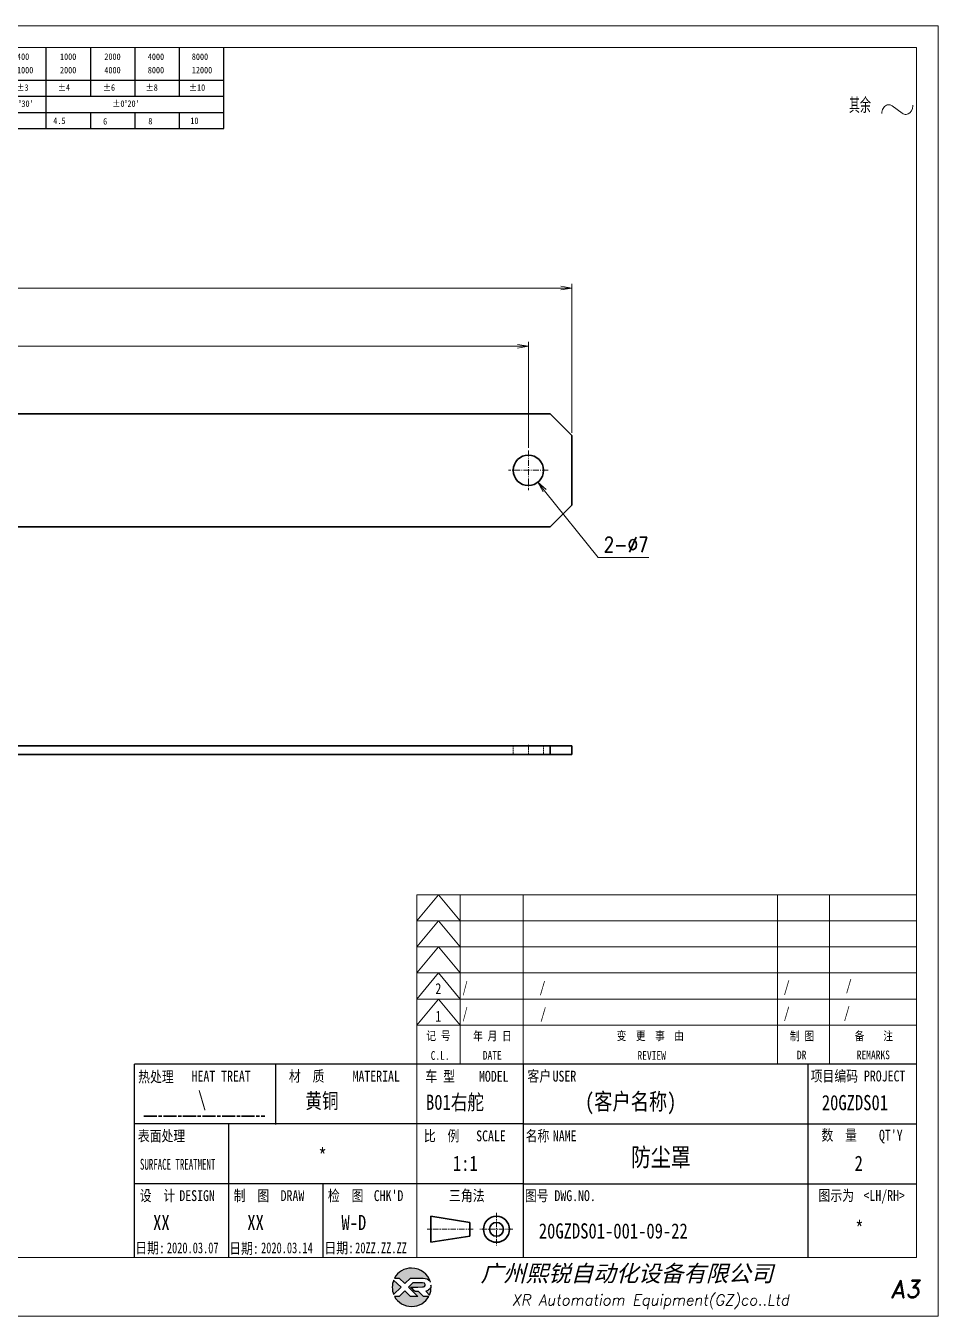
# Model space of a CAD drawing. Header units: millimetres. Extents: x 1333 to 78972, y -42879 to -5704.
# Drawn here: x 70217.7 to 70427.7, y -21799.1 to -21502.1 of the extents above; entities that cross this region are included whole.
import ezdxf
from ezdxf.enums import TextEntityAlignment as Align

# ---------------------------------------------------------------- set-up
doc = ezdxf.new("R2010")
doc.units = ezdxf.units.MM
doc.header["$LTSCALE"] = 0.5
for name, pattern in [('AM_ISO02W050x2', [3.75, 3, -0.75]), ('AM_ISO08W050x2', [9, 6, -0.75, 1.5, -0.75]), ('CENTER', [2, 1.25, -0.25, 0.25, -0.25]), ('DASHDOT', [18.5, 12, -3, 0.5, -3]), ('DASHED', [19.05, 12.7, -6.35]), ('DOT2', [0.125, 0, -0.125])]:
    doc.linetypes.add(name, pattern=pattern)
for name, color, linetype in [('DIM', 3, 'Continuous'), ('layer 1', 7, 'Continuous'), ('图号', 7, 'Continuous'), ('图名', 7, 'Continuous'), ('图框文字', 7, 'Continuous'), ('数量', 7, 'Continuous'), ('材质', 7, 'Continuous'), ('表面处理', 7, 'Continuous'), ('车型', 7, 'Continuous')]:
    doc.layers.add(name, color=color, linetype=linetype)
for name, color, linetype, lineweight in [('中心线', 2, 'AM_ISO08W050x2', 18), ('图框', 7, 'Continuous', 18), ('标注线', 3, 'Continuous', 18), ('热处理', 7, 'Continuous', 20), ('粗实线', 7, 'Continuous', 35), ('粗点划线', 6, 'AM_ISO08W050x2', 35), ('虚线', 1, 'AM_ISO02W050x2', 18)]:
    doc.layers.add(name, color=color, linetype=linetype, lineweight=lineweight)
doc.layers.add('打印', color=7, linetype='Continuous', lineweight=15, plot=False)
doc.layers.add('打印-禁用', color=7, linetype='Continuous', lineweight=15, plot=False)
doc.styles.add('DIM', font='romans.shx', dxfattribs={"width": 0.8, "bigfont": 'bigfont.shx'})
doc.styles.add('STYLE1', font='')
doc.styles.add('国标', font='simfang.ttf', dxfattribs={"width": 0.8})
doc.styles.add('机械长仿宋', font='gbenor.shx', dxfattribs={"height": 1, "bigfont": 'gbcbig.shx'})
doc.styles.add('标题字', font='romand.shx', dxfattribs={"oblique": 10, "bigfont": 'bigfont.shx'})
doc.styles.get('STYLE1').set_extended_font_data('SimSun')
doc.dimstyles.new('XR 1-1$0', dxfattribs={"dimtxt": 3.5, "dimasz": 2.5, "dimexe": 1, "dimexo": 0.625, "dimgap": 1.2, "dimtad": 1, "dimzin": 9, "dimdsep": 46, "dimtxsty": 'DIM', "dimblk": 'OPEN', "dimcen": 0, "dimclrd": 8, "dimclre": 8, "dimclrt": 2, "dimazin": 2, "dimtfac": 0.5, "dimtmove": 0, "dimatfit": 3, "dimldrblk": 'OPEN', "dimfxl": 1, "dimtolj": 2, "dimlwd": 18, "dimlwe": 18, "dimarcsym": 0})
doc.dimstyles.new('XR 1-1$3', dxfattribs={"dimtxt": 3.5, "dimasz": 2.5, "dimexe": 1, "dimexo": 0.625, "dimgap": 1.2, "dimtad": 1, "dimtoh": 1, "dimdsep": 46, "dimtxsty": 'DIM', "dimblk": 'OPEN', "dimcen": 0, "dimclrd": 8, "dimclre": 8, "dimclrt": 2, "dimazin": 2, "dimtfac": 0.5, "dimtofl": 0, "dimtmove": 0, "dimatfit": 3, "dimldrblk": 'OPEN', "dimfxl": 1, "dimtolj": 2, "dimlwd": 18, "dimlwe": 18, "dimarcsym": 0})

# ---------------------------------------------------------------- blocks, each defined once
blk = doc.blocks.new('XR')
at = {"true_color": 0xfc8000}
h = blk.add_hatch(color=30, dxfattribs=at)
h.set_gradient(color1=(252, 128, 0), rotation=240, one_color=1, tint=1, name='INVCURVED')
edge = h.paths.add_edge_path()
edge.add_spline(control_points=[(-434.18, -5928.47), (-433.9, -5928.74), (-433.63, -5929.01), (-433.63, -5929.01), (-433.63, -5929.01), (-433.63, -5929.01), (-433.36, -5928.74), (-433.09, -5928.47)], knot_values=[0.5625, 0.5625, 0.5625, 0.5625, 0.625, 0.625, 0.625, 0.625, 0.6875, 0.6875, 0.6875, 0.6875], degree=3, periodic=0)
edge.add_spline(control_points=[(-433.09, -5928.47), (-432.82, -5928.2), (-432.54, -5927.93), (-432.54, -5927.93), (-432.54, -5927.93), (-432.54, -5927.93), (-432.04, -5927.93), (-431.53, -5927.93)], knot_values=[0.4375, 0.4375, 0.4375, 0.4375, 0.5, 0.5, 0.5, 0.5, 0.5625, 0.5625, 0.5625, 0.5625], degree=3, periodic=0)
edge.add_spline(control_points=[(-431.53, -5927.93), (-431.03, -5927.93), (-430.52, -5927.93), (-430.52, -5927.93), (-430.52, -5927.93), (-430, -5927.93), (-429.43, -5927.96), (-429.01, -5928.33)], knot_values=[0.25, 0.25, 0.25, 0.25, 0.3125, 0.3125, 0.3125, 0.3125, 0.4375, 0.4375, 0.4375, 0.4375], degree=3, periodic=0)
edge.add_spline(control_points=[(-429.01, -5928.33), (-428.88, -5928.44), (-428.78, -5928.59), (-428.71, -5928.75)], knot_values=[0.125, 0.125, 0.125, 0.125, 0.25, 0.25, 0.25, 0.25], degree=3, periodic=0)
edge.add_spline(control_points=[(-428.71, -5928.75), (-429.13, -5927.18), (-430.58, -5926.02), (-432.31, -5926.02)], knot_values=[0, 0, 0, 0, 0.125, 0.125, 0.125, 0.125], degree=3, periodic=0)
edge.add_spline(control_points=[(-432.31, -5926.02), (-433.72, -5926.02), (-434.94, -5926.79), (-435.58, -5927.93)], knot_values=[0.875, 0.875, 0.875, 0.875, 1, 1, 1, 1], degree=3, periodic=0)
edge.add_spline(control_points=[(-435.58, -5927.93), (-435.58, -5927.93), (-434.72, -5927.93), (-434.72, -5927.93), (-434.72, -5927.93), (-434.72, -5927.93), (-434.45, -5928.2), (-434.18, -5928.47)], knot_values=[0.6875, 0.6875, 0.6875, 0.6875, 0.8125, 0.8125, 0.8125, 0.8125, 0.875, 0.875, 0.875, 0.875], degree=3, periodic=0)
edge = h.paths.add_edge_path()
edge.add_spline(control_points=[(-434.79, -5929.26), (-435.04, -5929.02), (-435.34, -5928.72), (-435.54, -5928.53)], knot_values=[0.562504, 0.562504, 0.562504, 0.562504, 0.656252, 0.656252, 0.656252, 0.656252], degree=3, periodic=0)
edge.add_spline(control_points=[(-435.54, -5928.53), (-435.67, -5928.4), (-435.76, -5928.31), (-435.76, -5928.31), (-435.76, -5928.31), (-435.94, -5928.74), (-436.03, -5929.21), (-436.03, -5929.71)], knot_values=[0.25, 0.25, 0.25, 0.25, 0.312504, 0.312504, 0.312504, 0.312504, 0.562504, 0.562504, 0.562504, 0.562504], degree=3, periodic=0)
edge.add_spline(control_points=[(-436.03, -5929.71), (-436.03, -5930.2), (-435.94, -5930.67), (-435.76, -5931.1), (-435.76, -5931.1), (-435.4, -5930.75), (-435.05, -5930.4)], knot_values=[0.874998, 0.874998, 0.874998, 0.874998, 1.124998, 1.124998, 1.124998, 1.25, 1.25, 1.25, 1.25], degree=3, periodic=0)
edge.add_spline(control_points=[(-435.05, -5930.4), (-434.7, -5930.05), (-434.34, -5929.71), (-434.34, -5929.71), (-434.34, -5929.71), (-434.34, -5929.71), (-434.34, -5929.71), (-434.34, -5929.71)], knot_values=[0.749878, 0.749878, 0.749878, 0.749878, 0.874875, 0.874875, 0.874875, 0.874875, 0.874998, 0.874998, 0.874998, 0.874998], degree=3, periodic=0)
edge.add_spline(control_points=[(-434.34, -5929.71), (-434.34, -5929.71), (-434.34, -5929.71), (-434.34, -5929.71)], knot_values=[0.749634, 0.749634, 0.749634, 0.749634, 0.749817, 0.749817, 0.749817, 0.749817], degree=3, periodic=0)
edge.add_spline(control_points=[(-434.35, -5929.7), (-434.35, -5929.7), (-434.35, -5929.7), (-434.35, -5929.7)], knot_values=[0.738281, 0.738281, 0.738281, 0.738281, 0.742188, 0.742188, 0.742188, 0.742188], degree=3, periodic=0)
edge.add_spline(control_points=[(-434.35, -5929.7), (-434.36, -5929.69), (-434.37, -5929.68), (-434.38, -5929.67)], knot_values=[0.726563, 0.726563, 0.726563, 0.726563, 0.738281, 0.738281, 0.738281, 0.738281], degree=3, periodic=0)
edge.add_spline(control_points=[(-434.38, -5929.67), (-434.38, -5929.66), (-434.39, -5929.65), (-434.4, -5929.65)], knot_values=[0.718751, 0.718751, 0.718751, 0.718751, 0.726563, 0.726563, 0.726563, 0.726563], degree=3, periodic=0)
edge.add_spline(control_points=[(-434.4, -5929.65), (-434.42, -5929.63), (-434.45, -5929.6), (-434.47, -5929.58)], knot_values=[0.703126, 0.703126, 0.703126, 0.703126, 0.718751, 0.718751, 0.718751, 0.718751], degree=3, periodic=0)
edge.add_spline(control_points=[(-434.47, -5929.58), (-434.5, -5929.55), (-434.53, -5929.52), (-434.56, -5929.49)], knot_values=[0.687501, 0.687501, 0.687501, 0.687501, 0.703126, 0.703126, 0.703126, 0.703126], degree=3, periodic=0)
edge.add_spline(control_points=[(-434.56, -5929.49), (-434.63, -5929.42), (-434.71, -5929.35), (-434.79, -5929.26)], knot_values=[0.656252, 0.656252, 0.656252, 0.656252, 0.687501, 0.687501, 0.687501, 0.687501], degree=3, periodic=0)
at = {"true_color": 0x0348ff}
h = blk.add_hatch(color=160, dxfattribs=at)
h.set_gradient(color1=(3, 72, 255), color2=(0, 41, 153), one_color=1, tint=0.3, name='HEMISPHERICAL')
edge = h.paths.add_edge_path()
edge.add_spline(control_points=[(-432.54, -5929.67), (-432.26, -5929.95), (-431.94, -5930.23), (-431.66, -5930.51), (-431.66, -5930.51), (-431.66, -5930.51), (-431.66, -5930.51), (-431.66, -5930.51)], knot_values=[0.736842, 0.736842, 0.736842, 0.736842, 0.789474, 0.789474, 0.789474, 0.789474, 0.802633, 0.802633, 0.802633, 0.802633], degree=3, periodic=0)
edge.add_spline(control_points=[(-431.66, -5930.51), (-431.65, -5930.51), (-431.65, -5930.52), (-431.65, -5930.52)], knot_values=[0.802633, 0.802633, 0.802633, 0.802633, 0.815791, 0.815791, 0.815791, 0.815791], degree=3, periodic=0)
edge.add_spline(control_points=[(-431.65, -5930.52), (-431.64, -5930.53), (-431.64, -5930.53), (-431.64, -5930.53)], knot_values=[0.815791, 0.815791, 0.815791, 0.815791, 0.82237, 0.82237, 0.82237, 0.82237], degree=3, periodic=0)
edge.add_spline(control_points=[(-431.64, -5930.53), (-431.64, -5930.53), (-431.64, -5930.53), (-431.63, -5930.54)], knot_values=[0.82237, 0.82237, 0.82237, 0.82237, 0.828949, 0.828949, 0.828949, 0.828949], degree=3, periodic=0)
edge.add_spline(control_points=[(-431.63, -5930.54), (-431.63, -5930.54), (-431.63, -5930.54), (-431.63, -5930.54), (-431.63, -5930.54), (-431.63, -5930.54), (-431.59, -5930.54), (-431.52, -5930.54)], knot_values=[0.841901, 0.841901, 0.841901, 0.841901, 0.842105, 0.842105, 0.842105, 0.842105, 0.855264, 0.855264, 0.855264, 0.855264], degree=3, periodic=0)
edge.add_spline(control_points=[(-431.52, -5930.54), (-431.46, -5930.54), (-431.38, -5930.54), (-431.3, -5930.54)], knot_values=[0.855264, 0.855264, 0.855264, 0.855264, 0.868422, 0.868422, 0.868422, 0.868422], degree=3, periodic=0)
edge.add_spline(control_points=[(-431.3, -5930.54), (-431.26, -5930.54), (-431.22, -5930.54), (-431.18, -5930.54)], knot_values=[0.868422, 0.868422, 0.868422, 0.868422, 0.875, 0.875, 0.875, 0.875], degree=3, periodic=0)
edge.add_spline(control_points=[(-431.18, -5930.54), (-431.14, -5930.54), (-431.1, -5930.54), (-431.07, -5930.54)], knot_values=[0.875, 0.875, 0.875, 0.875, 0.881579, 0.881579, 0.881579, 0.881579], degree=3, periodic=0)
edge.add_spline(control_points=[(-431.07, -5930.54), (-431.05, -5930.54), (-431.04, -5930.54), (-431.03, -5930.54)], knot_values=[0.881579, 0.881579, 0.881579, 0.881579, 0.884869, 0.884869, 0.884869, 0.884869], degree=3, periodic=0)
edge.add_spline(control_points=[(-431.03, -5930.54), (-431.02, -5930.54), (-431, -5930.54), (-431, -5930.54)], knot_values=[0.884869, 0.884869, 0.884869, 0.884869, 0.888158, 0.888158, 0.888158, 0.888158], degree=3, periodic=0)
edge.add_spline(control_points=[(-431, -5930.54), (-430.99, -5930.54), (-430.99, -5930.54), (-430.98, -5930.54)], knot_values=[0.888158, 0.888158, 0.888158, 0.888158, 0.889803, 0.889803, 0.889803, 0.889803], degree=3, periodic=0)
edge.add_spline(control_points=[(-430.98, -5930.54), (-430.98, -5930.54), (-430.98, -5930.54), (-430.97, -5930.54)], knot_values=[0.889803, 0.889803, 0.889803, 0.889803, 0.891447, 0.891447, 0.891447, 0.891447], degree=3, periodic=0)
edge.add_spline(control_points=[(-430.97, -5930.54), (-430.97, -5930.54), (-430.97, -5930.54), (-430.97, -5930.54)], knot_values=[0.891447, 0.891447, 0.891447, 0.891447, 0.89227, 0.89227, 0.89227, 0.89227], degree=3, periodic=0)
edge.add_spline(control_points=[(-430.97, -5930.54), (-430.97, -5930.54), (-430.97, -5930.54), (-430.97, -5930.54)], knot_values=[0.89227, 0.89227, 0.89227, 0.89227, 0.893092, 0.893092, 0.893092, 0.893092], degree=3, periodic=0)
edge.add_spline(control_points=[(-430.97, -5930.54), (-430.97, -5930.54), (-430.97, -5930.54), (-430.97, -5930.54)], knot_values=[0.893092, 0.893092, 0.893092, 0.893092, 0.893503, 0.893503, 0.893503, 0.893503], degree=3, periodic=0)
edge.add_spline(control_points=[(-430.97, -5930.54), (-430.97, -5930.54), (-430.97, -5930.54), (-430.97, -5930.54)], knot_values=[0.893503, 0.893503, 0.893503, 0.893503, 0.893914, 0.893914, 0.893914, 0.893914], degree=3, periodic=0)
edge.add_spline(control_points=[(-430.97, -5930.54), (-430.97, -5930.54), (-430.97, -5930.54), (-430.97, -5930.54)], knot_values=[0.893914, 0.893914, 0.893914, 0.893914, 0.89412, 0.89412, 0.89412, 0.89412], degree=3, periodic=0)
edge.add_spline(control_points=[(-430.97, -5930.54), (-430.97, -5930.54), (-430.97, -5930.54), (-430.97, -5930.54)], knot_values=[0.89412, 0.89412, 0.89412, 0.89412, 0.894326, 0.894326, 0.894326, 0.894326], degree=3, periodic=0)
edge.add_spline(control_points=[(-430.97, -5930.54), (-430.97, -5930.54), (-430.97, -5930.54), (-430.97, -5930.54)], knot_values=[0.894428, 0.894428, 0.894428, 0.894428, 0.894531, 0.894531, 0.894531, 0.894531], degree=3, periodic=0)
edge.add_spline(control_points=[(-430.97, -5930.54), (-430.97, -5930.54), (-430.97, -5930.54), (-430.97, -5930.54)], knot_values=[0.894531, 0.894531, 0.894531, 0.894531, 0.894583, 0.894583, 0.894583, 0.894583], degree=3, periodic=0)
edge.add_spline(control_points=[(-430.97, -5930.54), (-430.97, -5930.54), (-430.97, -5930.54), (-430.97, -5930.54), (-430.97, -5930.54), (-430.97, -5930.54), (-430.73, -5930.78), (-430.49, -5931.01)], knot_values=[0.894685, 0.894685, 0.894685, 0.894685, 0.894737, 0.894737, 0.894737, 0.894737, 0.921052, 0.921052, 0.921052, 0.921052], degree=3, periodic=0)
edge.add_spline(control_points=[(-430.49, -5931.01), (-430.26, -5931.24), (-430.02, -5931.48), (-430.02, -5931.48)], knot_values=[0.921052, 0.921052, 0.921052, 0.921052, 0.947368, 0.947368, 0.947368, 0.947368], degree=3, periodic=0)
edge.add_spline(control_points=[(-430.02, -5931.48), (-430.02, -5931.48), (-430.02, -5931.48), (-430.02, -5931.48)], knot_values=[0.947522, 0.947522, 0.947522, 0.947522, 0.947573, 0.947573, 0.947573, 0.947573], degree=3, periodic=0)
edge.add_spline(control_points=[(-430.02, -5931.48), (-430.02, -5931.48), (-430.02, -5931.48), (-430.02, -5931.48)], knot_values=[0.947573, 0.947573, 0.947573, 0.947573, 0.947676, 0.947676, 0.947676, 0.947676], degree=3, periodic=0)
edge.add_spline(control_points=[(-430.02, -5931.48), (-430.02, -5931.48), (-430.02, -5931.48), (-430.02, -5931.48)], knot_values=[0.947676, 0.947676, 0.947676, 0.947676, 0.947779, 0.947779, 0.947779, 0.947779], degree=3, periodic=0)
edge.add_spline(control_points=[(-430.02, -5931.48), (-430.02, -5931.48), (-430.02, -5931.48), (-430.02, -5931.48)], knot_values=[0.947779, 0.947779, 0.947779, 0.947779, 0.947984, 0.947984, 0.947984, 0.947984], degree=3, periodic=0)
edge.add_spline(control_points=[(-430.02, -5931.48), (-430.02, -5931.48), (-430.02, -5931.48), (-430.02, -5931.48)], knot_values=[0.947984, 0.947984, 0.947984, 0.947984, 0.94819, 0.94819, 0.94819, 0.94819], degree=3, periodic=0)
edge.add_spline(control_points=[(-430.02, -5931.48), (-430.02, -5931.48), (-430.02, -5931.48), (-430.02, -5931.48)], knot_values=[0.94819, 0.94819, 0.94819, 0.94819, 0.948601, 0.948601, 0.948601, 0.948601], degree=3, periodic=0)
edge.add_spline(control_points=[(-430.02, -5931.48), (-430.02, -5931.48), (-430.02, -5931.48), (-430.02, -5931.48)], knot_values=[0.948601, 0.948601, 0.948601, 0.948601, 0.949012, 0.949012, 0.949012, 0.949012], degree=3, periodic=0)
edge.add_spline(control_points=[(-430.02, -5931.48), (-430.02, -5931.48), (-430.01, -5931.48), (-430.01, -5931.48)], knot_values=[0.949012, 0.949012, 0.949012, 0.949012, 0.949834, 0.949834, 0.949834, 0.949834], degree=3, periodic=0)
edge.add_spline(control_points=[(-430.01, -5931.48), (-430.01, -5931.48), (-430.01, -5931.48), (-430.01, -5931.48)], knot_values=[0.949834, 0.949834, 0.949834, 0.949834, 0.950657, 0.950657, 0.950657, 0.950657], degree=3, periodic=0)
edge.add_spline(control_points=[(-430.01, -5931.48), (-430.01, -5931.48), (-430, -5931.48), (-430, -5931.48)], knot_values=[0.950657, 0.950657, 0.950657, 0.950657, 0.952301, 0.952301, 0.952301, 0.952301], degree=3, periodic=0)
edge.add_spline(control_points=[(-430, -5931.48), (-429.99, -5931.48), (-429.98, -5931.48), (-429.98, -5931.48)], knot_values=[0.952301, 0.952301, 0.952301, 0.952301, 0.953946, 0.953946, 0.953946, 0.953946], degree=3, periodic=0)
edge.add_spline(control_points=[(-429.98, -5931.48), (-429.96, -5931.48), (-429.95, -5931.48), (-429.93, -5931.48)], knot_values=[0.953946, 0.953946, 0.953946, 0.953946, 0.957236, 0.957236, 0.957236, 0.957236], degree=3, periodic=0)
edge.add_spline(control_points=[(-429.93, -5931.48), (-429.91, -5931.48), (-429.89, -5931.48), (-429.87, -5931.48)], knot_values=[0.957236, 0.957236, 0.957236, 0.957236, 0.960525, 0.960525, 0.960525, 0.960525], degree=3, periodic=0)
edge.add_spline(control_points=[(-429.87, -5931.48), (-429.82, -5931.48), (-429.77, -5931.48), (-429.71, -5931.48)], knot_values=[0.960525, 0.960525, 0.960525, 0.960525, 0.967104, 0.967104, 0.967104, 0.967104], degree=3, periodic=0)
edge.add_spline(control_points=[(-429.71, -5931.48), (-429.65, -5931.48), (-429.59, -5931.48), (-429.53, -5931.48)], knot_values=[0.967104, 0.967104, 0.967104, 0.967104, 0.973683, 0.973683, 0.973683, 0.973683], degree=3, periodic=0)
edge.add_spline(control_points=[(-429.53, -5931.48), (-429.41, -5931.48), (-429.29, -5931.48), (-429.19, -5931.48)], knot_values=[0.973683, 0.973683, 0.973683, 0.973683, 0.98684, 0.98684, 0.98684, 0.98684], degree=3, periodic=0)
edge.add_spline(control_points=[(-429.19, -5931.48), (-429.1, -5931.48), (-429.04, -5931.48), (-429.04, -5931.48), (-429.67, -5932.62), (-430.9, -5933.39), (-432.31, -5933.39)], knot_values=[0.98684, 0.98684, 0.98684, 0.98684, 1, 1, 1, 1.052632, 1.052632, 1.052632, 1.052632], degree=3, periodic=0)
edge.add_spline(control_points=[(-432.31, -5933.39), (-433.72, -5933.39), (-434.94, -5932.62), (-435.58, -5931.48), (-435.58, -5931.48), (-435.58, -5931.48), (-435.36, -5931.48), (-435.15, -5931.48)], knot_values=[0.052632, 0.052632, 0.052632, 0.052632, 0.105263, 0.105263, 0.105263, 0.105263, 0.131579, 0.131579, 0.131579, 0.131579], degree=3, periodic=0)
edge.add_spline(control_points=[(-435.15, -5931.48), (-434.93, -5931.48), (-434.72, -5931.48), (-434.72, -5931.48), (-434.72, -5931.48), (-434.72, -5931.48), (-434.45, -5931.21), (-434.18, -5930.94)], knot_values=[0.131579, 0.131579, 0.131579, 0.131579, 0.157895, 0.157895, 0.157895, 0.157895, 0.184211, 0.184211, 0.184211, 0.184211], degree=3, periodic=0)
edge.add_spline(control_points=[(-434.18, -5930.94), (-433.9, -5930.67), (-433.63, -5930.4), (-433.63, -5930.4), (-433.63, -5930.4), (-433.63, -5930.4), (-433.36, -5930.67), (-433.09, -5930.94)], knot_values=[0.184211, 0.184211, 0.184211, 0.184211, 0.210526, 0.210526, 0.210526, 0.210526, 0.236842, 0.236842, 0.236842, 0.236842], degree=3, periodic=0)
edge.add_spline(control_points=[(-433.09, -5930.94), (-432.82, -5931.21), (-432.54, -5931.48), (-432.54, -5931.48), (-432.54, -5931.48), (-432.54, -5931.48), (-432.19, -5931.48), (-431.83, -5931.48)], knot_values=[0.236842, 0.236842, 0.236842, 0.236842, 0.263158, 0.263158, 0.263158, 0.263158, 0.289474, 0.289474, 0.289474, 0.289474], degree=3, periodic=0)
edge.add_spline(control_points=[(-431.83, -5931.48), (-431.48, -5931.48), (-431.12, -5931.48), (-431.12, -5931.48), (-431.12, -5931.48), (-431.12, -5931.48), (-431.57, -5931.03), (-432.02, -5930.59)], knot_values=[0.289474, 0.289474, 0.289474, 0.289474, 0.315789, 0.315789, 0.315789, 0.315789, 0.342105, 0.342105, 0.342105, 0.342105], degree=3, periodic=0)
edge.add_spline(control_points=[(-432.02, -5930.59), (-432.47, -5930.15), (-432.92, -5929.71), (-432.92, -5929.71), (-432.92, -5929.71), (-432.92, -5929.71), (-432.71, -5929.5), (-432.5, -5929.29)], knot_values=[0.342105, 0.342105, 0.342105, 0.342105, 0.368421, 0.368421, 0.368421, 0.368421, 0.394737, 0.394737, 0.394737, 0.394737], degree=3, periodic=0)
edge.add_spline(control_points=[(-432.5, -5929.29), (-432.3, -5929.09), (-432.09, -5928.88), (-432.09, -5928.88)], knot_values=[0.394737, 0.394737, 0.394737, 0.394737, 0.421053, 0.421053, 0.421053, 0.421053], degree=3, periodic=0)
edge.add_spline(control_points=[(-432.09, -5928.88), (-432.09, -5928.88), (-432.06, -5928.86), (-432.06, -5928.86)], knot_values=[0.421053, 0.421053, 0.421053, 0.421053, 0.473684, 0.473684, 0.473684, 0.473684], degree=3, periodic=0)
edge.add_spline(control_points=[(-432.06, -5928.86), (-432.06, -5928.86), (-432.06, -5928.86), (-432.06, -5928.86), (-432.06, -5928.86), (-432.06, -5928.86), (-430.4, -5928.86), (-430.26, -5928.86)], knot_values=[0.473684, 0.473684, 0.473684, 0.473684, 0.473684, 0.473684, 0.473684, 0.473684, 0.526316, 0.526316, 0.526316, 0.526316], degree=3, periodic=0)
edge.add_spline(control_points=[(-430.26, -5928.86), (-429.54, -5928.86), (-429.62, -5929.4), (-429.83, -5929.55)], knot_values=[0.526316, 0.526316, 0.526316, 0.526316, 0.578947, 0.578947, 0.578947, 0.578947], degree=3, periodic=0)
edge.add_spline(control_points=[(-429.83, -5929.55), (-429.94, -5929.62), (-430.08, -5929.65), (-430.26, -5929.65), (-430.26, -5929.65), (-430.26, -5929.65), (-430.48, -5929.65), (-430.71, -5929.66)], knot_values=[0.578947, 0.578947, 0.578947, 0.578947, 0.631579, 0.631579, 0.631579, 0.631579, 0.657895, 0.657895, 0.657895, 0.657895], degree=3, periodic=0)
edge.add_spline(control_points=[(-430.71, -5929.66), (-430.93, -5929.66), (-431.15, -5929.67), (-431.15, -5929.67), (-431.15, -5929.67), (-431.15, -5929.67), (-432.54, -5929.67), (-432.54, -5929.67)], knot_values=[0.657895, 0.657895, 0.657895, 0.657895, 0.684211, 0.684211, 0.684211, 0.684211, 0.736842, 0.736842, 0.736842, 0.736842], degree=3, periodic=0)
edge = h.paths.add_edge_path()
edge.add_spline(control_points=[(-428.6, -5929.32), (-428.61, -5929.67), (-428.76, -5930), (-429.06, -5930.22)], knot_values=[0.8, 0.8, 0.8, 0.8, 1, 1, 1, 1], degree=3, periodic=0)
edge.add_spline(control_points=[(-429.06, -5930.22), (-429.22, -5930.34), (-429.41, -5930.43), (-429.61, -5930.48)], knot_values=[0.6, 0.6, 0.6, 0.6, 0.8, 0.8, 0.8, 0.8], degree=3, periodic=0)
edge.add_spline(control_points=[(-429.61, -5930.48), (-429.61, -5930.48), (-428.9, -5931.19), (-428.9, -5931.19), (-428.9, -5931.19), (-428.69, -5930.73), (-428.58, -5930.23), (-428.58, -5929.71)], knot_values=[0.2, 0.2, 0.2, 0.2, 0.4, 0.4, 0.4, 0.4, 0.6, 0.6, 0.6, 0.6], degree=3, periodic=0)
edge.add_spline(control_points=[(-428.58, -5929.71), (-428.58, -5929.58), (-428.59, -5929.45), (-428.6, -5929.32)], knot_values=[0, 0, 0, 0, 0.2, 0.2, 0.2, 0.2], degree=3, periodic=0)
at = {"layer": 'layer 1', "color": 30}
for points, knots in [([(-432.31, -5926.02), (-430.58, -5926.02), (-429.13, -5927.18), (-428.71, -5928.75), (-428.71, -5928.75), (-428.78, -5928.59), (-428.88, -5928.44), (-429.01, -5928.33), (-429.01, -5928.33), (-429.43, -5927.96), (-430, -5927.93), (-430.52, -5927.93), (-430.52, -5927.93), (-430.52, -5927.93), (-432.54, -5927.93), (-432.54, -5927.93), (-432.54, -5927.93), (-432.54, -5927.93), (-433.63, -5929.01), (-433.63, -5929.01), (-433.63, -5929.01), (-433.63, -5929.01), (-434.72, -5927.93), (-434.72, -5927.93), (-434.72, -5927.93), (-434.72, -5927.93), (-435.58, -5927.93), (-435.58, -5927.93), (-435.58, -5927.93), (-434.94, -5926.79), (-433.72, -5926.02), (-432.31, -5926.02)], [0, 0, 0, 0, 0.125, 0.125, 0.125, 0.125, 0.25, 0.25, 0.25, 0.25, 0.375, 0.375, 0.375, 0.375, 0.5, 0.5, 0.5, 0.5, 0.625, 0.625, 0.625, 0.625, 0.75, 0.75, 0.75, 0.75, 0.875, 0.875, 0.875, 0.875, 1, 1, 1, 1]), ([(-435.76, -5931.1), (-435.94, -5930.67), (-436.03, -5930.2), (-436.03, -5929.71), (-436.03, -5929.71), (-436.03, -5929.21), (-435.94, -5928.74), (-435.76, -5928.31), (-435.76, -5928.31), (-435.76, -5928.31), (-434.34, -5929.71), (-434.34, -5929.71), (-434.34, -5929.71), (-434.34, -5929.71), (-435.76, -5931.1), (-435.76, -5931.1)], [0, 0, 0, 0, 0.25, 0.25, 0.25, 0.25, 0.5, 0.5, 0.5, 0.5, 0.75, 0.75, 0.75, 0.75, 1, 1, 1, 1])]:
    blk.add_open_spline(points, degree=3, knots=knots, dxfattribs=at)
at = {"layer": 'layer 1', "color": 154}
for points, knots in [([(-429.04, -5931.48), (-429.67, -5932.62), (-430.9, -5933.39), (-432.31, -5933.39), (-432.31, -5933.39), (-433.72, -5933.39), (-434.94, -5932.62), (-435.58, -5931.48), (-435.58, -5931.48), (-435.58, -5931.48), (-434.72, -5931.48), (-434.72, -5931.48), (-434.72, -5931.48), (-434.72, -5931.48), (-433.63, -5930.4), (-433.63, -5930.4), (-433.63, -5930.4), (-433.63, -5930.4), (-432.54, -5931.48), (-432.54, -5931.48), (-432.54, -5931.48), (-432.54, -5931.48), (-431.12, -5931.48), (-431.12, -5931.48), (-431.12, -5931.48), (-431.12, -5931.48), (-432.92, -5929.71), (-432.92, -5929.71), (-432.92, -5929.71), (-432.92, -5929.71), (-432.09, -5928.88), (-432.09, -5928.88), (-432.09, -5928.88), (-432.09, -5928.88), (-432.06, -5928.86), (-432.06, -5928.86), (-432.06, -5928.86), (-432.06, -5928.86), (-430.4, -5928.86), (-430.26, -5928.86), (-430.26, -5928.86), (-429.54, -5928.86), (-429.62, -5929.4), (-429.83, -5929.55), (-429.83, -5929.55), (-429.94, -5929.62), (-430.08, -5929.65), (-430.26, -5929.65), (-430.26, -5929.65), (-430.26, -5929.65), (-431.15, -5929.67), (-431.15, -5929.67), (-431.15, -5929.67), (-431.15, -5929.67), (-432.54, -5929.67), (-432.54, -5929.67), (-432.54, -5929.67), (-432.26, -5929.95), (-431.94, -5930.23), (-431.66, -5930.51), (-431.66, -5930.51), (-431.66, -5930.51), (-431.63, -5930.54), (-431.63, -5930.54), (-431.63, -5930.54), (-431.63, -5930.54), (-430.97, -5930.54), (-430.97, -5930.54), (-430.97, -5930.54), (-430.97, -5930.54), (-430.02, -5931.48), (-430.02, -5931.48), (-430.02, -5931.48), (-430.02, -5931.48), (-429.04, -5931.48), (-429.04, -5931.48)], [0, 0, 0, 0, 0.052632, 0.052632, 0.052632, 0.052632, 0.105263, 0.105263, 0.105263, 0.105263, 0.157895, 0.157895, 0.157895, 0.157895, 0.210526, 0.210526, 0.210526, 0.210526, 0.263158, 0.263158, 0.263158, 0.263158, 0.315789, 0.315789, 0.315789, 0.315789, 0.368421, 0.368421, 0.368421, 0.368421, 0.421053, 0.421053, 0.421053, 0.421053, 0.473684, 0.473684, 0.473684, 0.473684, 0.526316, 0.526316, 0.526316, 0.526316, 0.578947, 0.578947, 0.578947, 0.578947, 0.631579, 0.631579, 0.631579, 0.631579, 0.684211, 0.684211, 0.684211, 0.684211, 0.736842, 0.736842, 0.736842, 0.736842, 0.789474, 0.789474, 0.789474, 0.789474, 0.842105, 0.842105, 0.842105, 0.842105, 0.894737, 0.894737, 0.894737, 0.894737, 0.947368, 0.947368, 0.947368, 0.947368, 1, 1, 1, 1]), ([(-428.6, -5929.32), (-428.59, -5929.45), (-428.58, -5929.58), (-428.58, -5929.71), (-428.58, -5929.71), (-428.58, -5930.23), (-428.69, -5930.73), (-428.9, -5931.19), (-428.9, -5931.19), (-428.9, -5931.19), (-429.61, -5930.48), (-429.61, -5930.48), (-429.61, -5930.48), (-429.41, -5930.43), (-429.22, -5930.34), (-429.06, -5930.22), (-429.06, -5930.22), (-428.76, -5930), (-428.61, -5929.67), (-428.6, -5929.32)], [0, 0, 0, 0, 0.2, 0.2, 0.2, 0.2, 0.4, 0.4, 0.4, 0.4, 0.6, 0.6, 0.6, 0.6, 0.8, 0.8, 0.8, 0.8, 1, 1, 1, 1])]:
    blk.add_open_spline(points, degree=3, knots=knots, dxfattribs=at)
blk = doc.blocks.new('GZDEH零件A3图框V01版')
at = {"layer": '中心线', "color": 1, "linetype": 'CENTER', "lineweight": 5, "ltscale": 2}
for p, q in [((3175.82, -1822.66), (3175.82, -1830.26)), ((3170.49, -1826.46), (3159.89, -1826.46)), ((3179.62, -1826.46), (3172.02, -1826.46))]:
    blk.add_line(p, q, dxfattribs=at)
at = {"layer": '图框', "linetype": 'Continuous'}
for p, q in [((3272.49, -1554.46), (2882.49, -1554.46)), ((3272.49, -1832.96), (3272.49, -1554.46)), ((3157.49, -1749.46), (3272.49, -1749.46)), ((3157.49, -1832.96), (3157.49, -1749.46)), ((2882.49, -1832.96), (3272.49, -1832.96))]:
    blk.add_line(p, q, dxfattribs=at)
at = {"layer": '图框', "color": 9}
for p, q in [((3157.49, -1755.46), (3162.49, -1749.46)), ((3162.49, -1749.46), (3167.49, -1755.46)), ((3167.49, -1788.46), (3167.49, -1749.46)), ((3240.49, -1788.46), (3240.49, -1749.46)), ((3252.49, -1749.46), (3252.49, -1788.46)), ((3157.49, -1755.46), (3272.49, -1755.46)), ((3157.49, -1761.46), (3162.49, -1755.46)), ((3162.49, -1755.46), (3167.49, -1761.46)), ((3157.49, -1761.46), (3272.49, -1761.46)), ((3157.49, -1767.46), (3162.49, -1761.46)), ((3162.49, -1761.46), (3167.49, -1767.46)), ((3157.49, -1767.46), (3272.49, -1767.46)), ((3157.49, -1773.46), (3162.49, -1767.46)), ((3162.49, -1767.46), (3167.49, -1773.46)), ((3157.49, -1773.46), (3272.49, -1773.46)), ((3157.49, -1779.46), (3162.49, -1773.46)), ((3162.49, -1773.46), (3167.49, -1779.46)), ((3157.49, -1779.46), (3272.49, -1779.46))]:
    blk.add_line(p, q, dxfattribs=at)
at = {"layer": '图框', "color": 9, "linetype": 'Continuous'}
blk.add_line((3181.99, -1749.46), (3181.99, -1832.96), dxfattribs=at)
at = {"layer": '图框', "color": 2, "linetype": 'ByBlock', "lineweight": 35}
for p, q in [((3169.69, -1824.86), (3160.69, -1823.46)), ((3160.69, -1829.46), (3160.69, -1823.46)), ((3169.69, -1824.86), (3169.69, -1828.06)), ((3169.69, -1828.06), (3160.69, -1829.46))]:
    blk.add_line(p, q, dxfattribs=at)
for radius in [3, 1.6]:
    blk.add_circle((3175.82, -1826.46), radius, dxfattribs=at)
at = {"layer": '图框文字', "color": 9}
for p, q in [((3072.2, -1561.98), (3072.2, -1554.46)), ((3082.42, -1561.98), (3082.42, -1554.46)), ((3092.64, -1561.98), (3092.64, -1554.46)), ((3102.86, -1561.98), (3102.86, -1554.46)), ((3113.09, -1573.08), (3113.09, -1554.46)), ((2996.09, -1561.98), (3113.09, -1561.98)), ((3072.2, -1573.08), (3072.2, -1561.98)), ((3082.42, -1565.68), (3082.42, -1561.98)), ((3092.64, -1565.68), (3092.64, -1561.98)), ((3102.86, -1565.68), (3102.86, -1561.98)), ((2996.09, -1565.68), (3113.09, -1565.68)), ((2996.09, -1569.38), (3113.09, -1569.38)), ((3082.42, -1573.08), (3082.42, -1569.48)), ((3092.64, -1573.08), (3092.64, -1569.38)), ((3102.86, -1573.08), (3102.86, -1569.38)), ((2990.09, -1573.08), (3113.09, -1573.08)), ((3272.49, -1788.46), (3092.49, -1788.46)), ((3124.99, -1788.46), (3124.99, -1802.35)), ((3181.99, -1788.46), (3181.99, -1832.96)), ((3247.49, -1788.46), (3247.49, -1832.96)), ((3181.99, -1802.21), (3092.49, -1802.21)), ((3114.17, -1802.21), (3114.17, -1815.96)), ((3181.99, -1802.21), (3272.49, -1802.21)), ((3181.99, -1815.96), (3092.49, -1815.96)), ((3114.17, -1815.96), (3114.17, -1832.96)), ((3114.17, -1815.96), (3114.17, -1832.96)), ((3135.83, -1815.96), (3135.83, -1832.96)), ((3135.83, -1815.96), (3135.83, -1832.96)), ((3181.99, -1815.96), (3272.49, -1815.96))]:
    blk.add_line(p, q, dxfattribs=at)
at = {"layer": '图框文字', "color": 7}
blk.add_line((3272.49, -1788.46), (3092.49, -1788.46), dxfattribs=at)
at = {"layer": '图框文字', "color": 9, "linetype": 'Continuous'}
blk.add_line((3092.49, -1832.96), (3092.49, -1788.46), dxfattribs=at)
at = {"layer": '打印-禁用', "linetype": 'Continuous'}
for p, q in [((3277.49, -1549.46), (2857.49, -1549.46)), ((3277.49, -1846.46), (3277.49, -1549.46)), ((2857.49, -1846.46), (3277.49, -1846.46))]:
    blk.add_line(p, q, dxfattribs=at)
at = {"layer": 'DIM', "xscale": 1.199999999999818, "yscale": 1.200000000000045, "zscale": 1.2}
blk.add_blockref('XR', (3675.07, 5275.84), dxfattribs=at)
at = {"layer": '图框', "color": 9, "style": '国标', "width": 0.8}
for s, p in [('记 号', (3162.47, -1782.94)), ('年 月 日', (3174.9, -1782.98)), ('变  更  事  由', (3211.24, -1782.93)), ('C.L.', (3162.86, -1787.45)), ('DATE', (3174.85, -1787.42)), ('REVIEW', (3211.55, -1787.45))]:
    blk.add_text(s, height=2, dxfattribs=at).set_placement(p, align=Align.CENTER)
for s, p in [('制 图', (3246.15, -1781.95)), ('备    注', (3262.68, -1781.92)), ('DR', (3246.06, -1786.34)), ('REMARKS', (3262.57, -1786.32))]:
    blk.add_text(s, height=2, dxfattribs=at).set_placement(p, align=Align.MIDDLE)
at = {"layer": '图框文字', "color": 9, "style": '国标'}
for s, height, width, p in [('400', 1.5, 0.8, (3065.46, -1557.31)), ('1000', 1.5, 0.8, (3075.36, -1557.31)), ('2000', 1.5, 0.8, (3085.57, -1557.31)), ('4000', 1.5, 0.8, (3095.57, -1557.31)), ('8000', 1.5, 0.8, (3105.7, -1557.31)), ('1000', 1.5, 0.8, (3065.46, -1560.41)), ('2000', 1.5, 0.8, (3075.36, -1560.41)), ('4000', 1.5, 0.8, (3085.57, -1560.41)), ('8000', 1.5, 0.8, (3095.57, -1560.41)), ('12000', 1.5, 0.8, (3105.7, -1560.41)), ('±3', 1.5, 0.8, (3065.3, -1564.42)), ('±4', 1.5, 0.8, (3074.85, -1564.42)), ('±6', 1.5, 0.8, (3085.22, -1564.42)), ('±8', 1.5, 0.8, (3095.06, -1564.42)), ('±10', 1.5, 0.8, (3105.02, -1564.42)), ("±0%%D30'", 1.5, 0.8, (3062.98, -1568.12)), ("±0%%D20'", 1.5, 0.8, (3087.38, -1568.12)), ('4.5', 1.5, 0.8, (3073.82, -1572.05)), ('6', 1.5, 0.8, (3085.28, -1572.19)), ('8', 1.5, 0.8, (3095.68, -1572.15)), ('10', 1.5, 0.8, (3105.36, -1572.06)), ('热处理', 2.5, 0.8, (3093.35, -1792.61)), ('材  质', 2.5, 0.8, (3128.04, -1792.46)), ('项目编码 PROJECT', 2.5, 0.8, (3248.13, -1792.43)), ('表面处理', 2.5, 0.8, (3093.27, -1806.21)), ('比  例\u3000', 2.5, 0.8, (3159.1, -1806.21)), ('SCALE', 2.5, 0.8, (3171.15, -1806.21)), ('名称\u3000', 2.5, 0.8, (3182.54, -1806.21)), ('NAME', 2.5, 0.8, (3188.8, -1806.21)), ('数  量', 2.5, 0.8, (3250.61, -1806.05)), ("QT'Y ", 2.5, 0.8, (3263.86, -1806.05)), ('SURFACE TREATMENT', 2.5, 0.6, (3093.77, -1812.75)), (' DESIGN', 2.5, 0.8, (3101.47, -1819.96)), (' DRAW', 2.5, 0.8, (3124.78, -1819.96)), ("CHK'D", 2.5, 0.8, (3147.58, -1819.96)), ('三角法', 2.5, 0.8, (3164.9, -1819.96)), ('图号', 2.5, 0.8, (3182.36, -1819.96)), ('DWG.NO.', 2.5, 0.8, (3189.16, -1819.96)), ('图示为', 2.5, 0.8, (3249.94, -1819.93)), ('<LH/RH>', 2.5, 0.8, (3260.31, -1819.93))]:
    blk.add_text(s, height=height, dxfattribs=dict(at, width=width)).set_placement(p)
at = {"layer": '图框文字', "color": 9, "style": '国标', "width": 0.8}
for s, p in [('HEAT TREAT', (3112.45, -1792.46)), ('MATERIAL', (3148.14, -1792.46)), ('客户', (3185.68, -1792.46)), ('USER', (3191.46, -1792.46)), ('设  计', (3097.79, -1819.96)), ('制  图', (3119.43, -1819.96)), ('检  图', (3141.11, -1819.96)), ('日期:', (3096.09, -1832)), ('日期:', (3117.71, -1832.1)), ('日期:', (3139.62, -1832))]:
    blk.add_text(s, height=2.5, dxfattribs=at).set_placement(p, align=Align.CENTER)
for s, p in [('车 型', (3162.87, -1791.2)), ('MODEL', (3175.2, -1791.24))]:
    blk.add_text(s, height=2.5, dxfattribs=at).set_placement(p, align=Align.MIDDLE)
at = {"layer": '图框文字', "color": 7, "lineweight": -3, "style": 'STYLE1', "oblique": 15}
blk.add_text('广州熙锐自动化设备有限公司 ', height=3.8, dxfattribs=at).set_placement((3172.16, -1838.51))
at = {"layer": '图框文字', "color": 7, "style": '标题字', "oblique": 10}
for s, height, p in [('A3', 4, (3269.91, -1840.2)), ('XR Automatiom Equipment(GZ)co..Ltd', 2.5, (3211.26, -1842.9))]:
    blk.add_text(s, height=height, dxfattribs=at).set_placement(p, align=Align.MIDDLE)
blk = doc.blocks.new('DEH A3')
at = {"layer": '图框'}
blk.add_blockref('GZDEH零件A3图框V01版', (-2857.49, 1846.46), dxfattribs=at)
blk = doc.blocks.new('其余不去材料')
at = {"layer": '标注线', "color": 2, "lineweight": 13}
for points in [[(0, 0.17), (0.01, 0.48), (0.07, 0.79), (0.16, 1.09), (0.28, 1.36), (0.44, 1.6), (0.62, 1.8), (0.82, 1.97), (1.04, 2.09), (1.26, 2.17), (1.49, 2.21), (1.72, 2.21), (1.94, 2.17), (2.37, 1.97), (2.41, 1.95)], [(2.41, 1.95), (3.55, 1.11), (4.7, 0.27)], [(4.7, 0.27), (4.91, 0.14), (5.14, 0.05), (5.37, 0), (5.6, 0), (5.82, 0.04), (6.04, 0.11), (6.45, 0.38), (6.79, 0.8), (7.02, 1.34), (7.11, 1.95), (7.11, 2.09)]]:
    blk.add_lwpolyline(points, dxfattribs=at)
at = {"layer": '标注线', "color": 7, "linetype": 'DOT2', "style": '机械长仿宋'}
blk.add_text('其余', height=3.5, dxfattribs=at).set_placement((-7.56, 0.3))
blk = doc.blocks.new('_Open')
at = {"color": 0, "linetype": 'ByBlock', "lineweight": -2}
for p, q in [((-1, 0.17), (0, 0)), ((-1, -0.17), (0, 0)), ((0, 0), (-1, 0))]:
    blk.add_line(p, q, dxfattribs=at)
blk = doc.blocks.new('*D1013')
at = {"layer": 'Defpoints', "color": 0}
for p in [(70333.39, -21575.84), (70085.39, -21599.85), (70333.39, -21599.85)]:
    blk.add_point(p, dxfattribs=at)
at = {"layer": '标注线', "color": 8, "lineweight": 18}
for p, q in [((70085.39, -21599.23), (70085.39, -21574.84)), ((70087.89, -21575.84), (70330.89, -21575.84)), ((70333.39, -21599.23), (70333.39, -21574.84))]:
    blk.add_line(p, q, dxfattribs=at)
at = {"layer": '标注线', "color": 8, "lineweight": 18, "xscale": 2.5, "yscale": 2.5, "zscale": 2.5, "rotation": 180}
blk.add_blockref('_Open', (70085.39, -21575.84), dxfattribs=at)
at = {"layer": '标注线', "color": 8, "lineweight": 18, "xscale": 2.5, "yscale": 2.5, "zscale": 2.5}
blk.add_blockref('_Open', (70333.39, -21575.84), dxfattribs=at)
at = {"layer": '标注线', "color": 2, "insert": (70209.39, -21572.89), "char_height": 3.5, "attachment_point": 5, "style": 'DIM'}
blk.add_mtext('\\A2;248', dxfattribs=at)
blk = doc.blocks.new('*D1014')
at = {"layer": 'Defpoints', "color": 0}
for p in [(70343.39, -21562.45), (70079.39, -21596.4), (70343.39, -21596.4)]:
    blk.add_point(p, dxfattribs=at)
at = {"layer": '标注线', "color": 8, "lineweight": 18}
for p, q in [((70079.39, -21595.78), (70079.39, -21561.45)), ((70343.39, -21595.78), (70343.39, -21561.45)), ((70081.89, -21562.45), (70340.89, -21562.45))]:
    blk.add_line(p, q, dxfattribs=at)
at = {"layer": '标注线', "color": 8, "lineweight": 18, "xscale": 2.5, "yscale": 2.5, "zscale": 2.5, "rotation": 180}
blk.add_blockref('_Open', (70079.39, -21562.45), dxfattribs=at)
at = {"layer": '标注线', "color": 8, "lineweight": 18, "xscale": 2.5, "yscale": 2.5, "zscale": 2.5}
blk.add_blockref('_Open', (70343.39, -21562.45), dxfattribs=at)
at = {"layer": '标注线', "color": 2, "insert": (70211.39, -21559.5), "char_height": 3.5, "attachment_point": 5, "style": 'DIM'}
blk.add_mtext('\\A2;264', dxfattribs=at)
blk = doc.blocks.new('*D1033')
at = {"layer": 'Defpoints', "color": 0}
for p in [(70331.21, -21601.67), (70335.58, -21607.14)]:
    blk.add_point(p, dxfattribs=at)
at = {"layer": '标注线', "color": 8, "lineweight": 18}
for p, q in [((70349.43, -21624.46), (70337.14, -21609.09)), ((70361.16, -21624.46), (70349.43, -21624.46))]:
    blk.add_line(p, q, dxfattribs=at)
at = {"layer": '标注线', "color": 8, "lineweight": 18, "xscale": 2.5, "yscale": 2.5, "zscale": 2.5, "rotation": 128.6544504313184}
blk.add_blockref('_Open', (70335.58, -21607.14), dxfattribs=at)
at = {"layer": '标注线', "color": 2, "insert": (70355.9, -21621.51), "char_height": 3.5, "attachment_point": 5, "style": 'DIM'}
blk.add_mtext('\\A2;2-%%c7', dxfattribs=at)

msp = doc.modelspace()

# ---------------------------------------------------------------- linework, layer by layer
at = {"layer": '中心线', "linetype": 'DASHDOT', "ltscale": 0.227499}
msp.add_line((70333.393, -21599.855), (70333.393, -21608.955), dxfattribs=at)
at = {"layer": '中心线', "linetype": 'DASHDOT', "ltscale": 0.227502}
msp.add_line((70337.943, -21604.405), (70328.843, -21604.405), dxfattribs=at)
at = {"layer": '中心线', "linetype": 'DASHDOT', "ltscale": 0.060015}
msp.add_line((70333.393, -21667.614), (70333.393, -21670.015), dxfattribs=at)
at = {"layer": '打印'}
msp.add_lwpolyline([(70007.723, -21502.092), (70427.723, -21502.092), (70427.723, -21799.092), (70007.723, -21799.092)], close=True, dxfattribs=at)
at = {"layer": '粗实线'}
for p, q in [((70084.393, -21591.405), (70338.393, -21591.405)), ((70338.393, -21617.405), (70084.393, -21617.405)), ((70338.393, -21667.814), (70084.393, -21667.814)), ((70338.393, -21669.814), (70084.393, -21669.814))]:
    msp.add_line(p, q, dxfattribs=at)
at = {"layer": '粗实线', "ltscale": 0.176777}
for p, q in [((70343.393, -21596.405), (70338.393, -21591.405)), ((70343.393, -21612.405), (70338.393, -21617.405))]:
    msp.add_line(p, q, dxfattribs=at)
at = {"layer": '粗实线', "ltscale": 0.4}
msp.add_line((70343.393, -21612.405), (70343.393, -21596.405), dxfattribs=at)
at = {"layer": '粗实线', "ltscale": 0.125}
for p, q in [((70343.393, -21667.814), (70338.393, -21667.814)), ((70343.393, -21669.814), (70338.393, -21669.814))]:
    msp.add_line(p, q, dxfattribs=at)
at = {"layer": '粗实线', "ltscale": 0.05}
for p, q in [((70338.393, -21667.814), (70338.393, -21669.814)), ((70343.393, -21667.814), (70343.393, -21669.814))]:
    msp.add_line(p, q, dxfattribs=at)
at = {"layer": '粗实线'}
msp.add_circle((70333.393, -21604.405), 3.5, dxfattribs=at)
at = {"layer": '粗点划线', "linetype": 'AM_ISO08W050x2'}
msp.add_line((70244.898, -21753.02), (70272.759, -21753.02), dxfattribs=at)
at = {"layer": '虚线', "linetype": 'DASHED', "ltscale": 0.05}
for p, q in [((70329.893, -21667.814), (70329.893, -21669.814)), ((70336.893, -21667.814), (70336.893, -21669.814)), ((70338.393, -21669.814), (70338.393, -21667.814))]:
    msp.add_line(p, q, dxfattribs=at)

# ---------------------------------------------------------------- block references
at = {"layer": '图框'}
msp.add_blockref('DEH A3', (70007.723, -21799.092), dxfattribs=at)
at = {"layer": '标注线'}
msp.add_blockref('其余不去材料', (70414.755, -21522.48), dxfattribs=at)

# ---------------------------------------------------------------- texts
at = {"layer": '图号', "color": 3, "style": '国标', "width": 0.8}
msp.add_text('20GZDS01-001-09-22', height=3.5, dxfattribs=at).set_placement((70335.802, -21781.219))
at = {"layer": '图名', "color": 3, "style": '国标', "width": 0.8}
msp.add_text('防尘罩', height=4.2, dxfattribs=at).set_placement((70363.875, -21764.578), align=Align.CENTER)
at = {"layer": '图框文字', "color": 3, "style": '国标'}
for s, height, width, p in [('2', 2.5, 0.8, (70312.001, -21724.936)), ('/', 2.5, 0.705904, (70318.233, -21724.62)), ('/', 2.5, 0.8, (70335.968, -21724.62)), ('/', 2.5, 0.8, (70392.173, -21724.521)), ('/', 2.5, 0.8, (70406.468, -21724.15)), ('/', 2.5, 0.705904, (70318.233, -21730.62)), ('/', 2.5, 0.8, (70336.14, -21730.705)), ('/', 2.5, 0.8, (70392.173, -21730.521)), ('/', 2.5, 0.8, (70406.005, -21730.51)), ('1', 2.5, 0.8, (70311.99, -21731.296)), ('    (客户名称)', 3.85, 0.8, (70338.068, -21751.611)), ('20GZDS01', 3.5, 0.8, (70400.94, -21751.682)), ('1:1', 3.5, 0.8, (70316.024, -21765.659)), ('XX', 3.5, 0.8, (70247.021, -21779.276)), ('XX', 3.5, 0.8, (70268.701, -21779.276)), ('W-D', 3.5, 0.8, (70290.361, -21779.276)), ('2020.03.07', 2.5, 0.7, (70250.186, -21784.612)), ('2020.03.14', 2.5, 0.7, (70271.866, -21784.612)), ('20ZZ.ZZ.ZZ', 2.5, 0.7, (70293.526, -21784.612))]:
    msp.add_text(s, height=height, dxfattribs=dict(at, width=width)).set_placement(p)
at = {"layer": '图框文字', "color": 3, "style": '国标', "width": 0.8}
msp.add_text('*', height=3.5, dxfattribs=at).set_placement((70409.595, -21780.676), align=Align.CENTER)
at = {"layer": '数量', "color": 3, "style": '国标', "width": 0.8}
msp.add_text('2', height=3.5, dxfattribs=at).set_placement((70409.441, -21765.644), align=Align.CENTER)
at = {"layer": '材质', "color": 3, "style": '国标', "width": 0.8}
msp.add_text('黄铜', height=3.5, dxfattribs=at).set_placement((70285.881, -21751.272), align=Align.CENTER)
at = {"layer": '热处理', "color": 3, "style": '国标', "width": 0.8}
msp.add_text('\\', height=3.5, dxfattribs=at).set_placement((70258.303, -21750.896), align=Align.CENTER)
at = {"layer": '表面处理', "color": 3, "style": '国标', "width": 0.8}
msp.add_text('*', height=3.5, dxfattribs=at).set_placement((70286.023, -21763.949), align=Align.CENTER)
at = {"layer": '车型', "color": 3, "style": '国标', "width": 0.8}
msp.add_text('B01右舵', height=3.5, dxfattribs=at).set_placement((70309.828, -21751.596))

# ---------------------------------------------------------------- dimensions: what is measured, and where the dimension line sits
at = {"layer": '标注线'}
for base, p1, p2, picture, middle in [((70343.393, -21562.453), (70079.393, -21596.405), (70343.393, -21596.405), '*D1014', (70211.393, -21559.503)), ((70333.393, -21575.837), (70085.393, -21599.855), (70333.393, -21599.855), '*D1013', (70209.393, -21572.887))]:
    dim = msp.add_linear_dim(base=base, p1=p1, p2=p2, dimstyle='XR 1-1$0', dxfattribs=at)
    dim.commit()
    dim.dimension.update_dxf_attribs({"geometry": picture, "text_midpoint": middle})
dim = msp.add_diameter_dim_2p(p1=(70331.207, -21601.671), p2=(70335.579, -21607.138), dimstyle='XR 1-1$3', override={"dimpost": '2-%%c<>'}, dxfattribs=at)
dim.commit()
dim.dimension.update_dxf_attribs({"geometry": '*D1033', "text_midpoint": (70355.897, -21624.456), "dimtype": 163})

doc.saveas('drawing.dxf')
